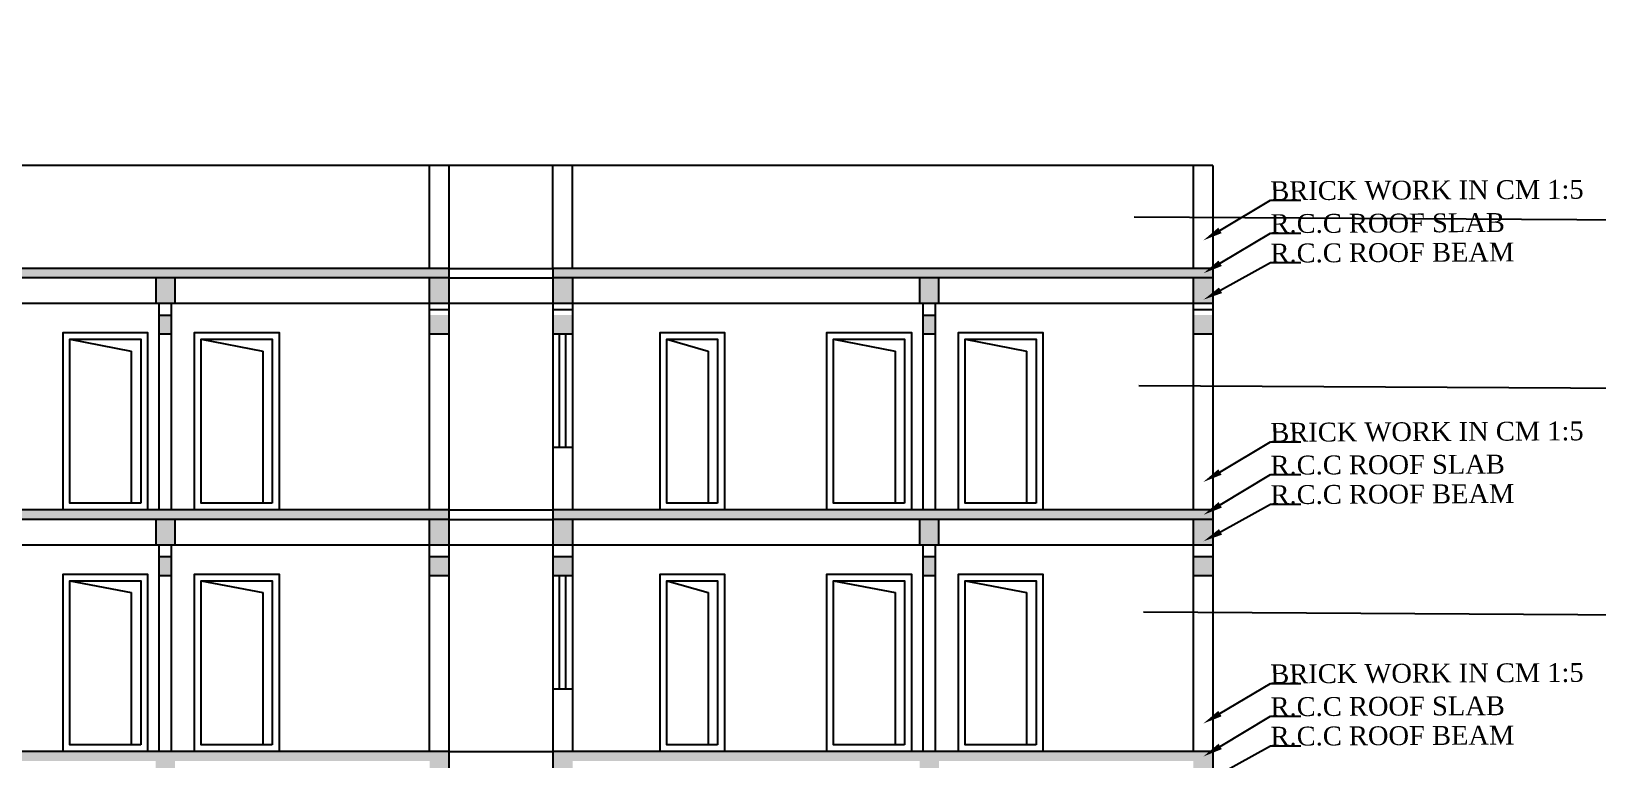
# Model space of a CAD drawing. Header units: metres. Extents: x 5 to 221, y 0 to 97.
# Drawn here: x 116.82 to 135.36, y 52.86 to 61.47 of the extents above; entities that cross this region are included whole.
import ezdxf
from ezdxf import colors
from ezdxf.entities.mleader import LeaderData, LeaderLine
from ezdxf.math import Vec2, Vec3

# ---------------------------------------------------------------- set-up
doc = ezdxf.new("R2010")
doc.units = ezdxf.units.M
doc.header["$LTSCALE"] = 0.015
doc.styles.get("Standard").update_dxf_attribs({"font": 'times.ttf'})

msp = doc.modelspace()

# ---------------------------------------------------------------- hatches: boundary and pattern name
at = {"ltscale": 0.2}
h = msp.add_hatch(dxfattribs=at)
h.set_pattern_fill('AR-CONC', color=256, scale=0.001, style=0)
h.set_pattern_definition([(50, (-2262.57183, -807.36054), (0.182184669, -0.0159390855), [0.01905, -0.20955]), (355, (-2262.57183, -807.36054), (-0.035243421, 0.191056845), [0.01524, -0.167640584]), (100.451445, (-2262.55665, -807.36187), (0.146941247, 0.175117752), [0.016190009, -0.178090245]), (46.1842, (-2262.57183, -807.30974), (0.27107904, -0.042042328), [0.028575, -0.314325]), (96.635558, (-2262.54924, -807.31325), (0.237404134, 0.247426125), [0.024285023, -0.267135608]), (351.184151, (-2262.57183, -807.30974), (0.237404134, 0.247426125), [0.022859967, -0.251459732]), (21, (-2262.54643, -807.32244), (0.151614391, -0.102265198), [0.01905, -0.20955]), (326, (-2262.54643, -807.32244), (0.061802028, 0.184187966), [0.01524, -0.16764]), (71.451445, (-2262.5338, -807.33097), (0.213416419, 0.081922769), [0.016190009, -0.178089938]), (37.5, (-2262.57183, -807.360545), (0.0030886033, 0.0845550389), [0, -0.165608, 0, -0.17018, 0, -0.168275]), (7.5, (-2262.57183, -807.360545), (0.0668196625, 0.1001805748), [0, -0.097028, 0, -0.161798, 0, -0.064135]), (327.5, (-2262.628474, -807.360545), (0.1355905952, -0.005728744), [0, -0.0635, 0, -0.19812, 0, -0.26289]), (317.5, (-2262.65387, -807.36054), (0.1481291814, 0.025426491), [0, -0.08255, 0, -0.131572, 0, -0.18669])])
h.paths.add_polyline_path([(121.766, 58.666), (113.957, 58.666), (113.957, 58.554), (121.766, 58.554)])
h.paths.add_polyline_path([(114.186, 58.554), (113.957, 58.554), (113.957, 58.254), (114.186, 58.254)])
h.paths.add_polyline_path([(118.524, 58.554), (118.295, 58.554), (118.295, 58.254), (118.524, 58.254)])
h.paths.add_polyline_path([(121.766, 58.554), (121.537, 58.554), (121.537, 58.254), (121.766, 58.254)])
h = msp.add_hatch(dxfattribs=at)
h.set_pattern_fill('AR-CONC', color=256, scale=0.001, style=0)
h.set_pattern_definition([(50, (-2253.52723, -807.36054), (0.182184669, -0.0159390855), [0.01905, -0.20955]), (355, (-2253.52723, -807.36054), (-0.035243421, 0.191056845), [0.01524, -0.167640584]), (100.451445, (-2253.51205, -807.36187), (0.146941247, 0.175117752), [0.016190009, -0.178090245]), (46.1842, (-2253.52723, -807.30974), (0.27107904, -0.042042328), [0.028575, -0.314325]), (96.635558, (-2253.50464, -807.31325), (0.237404134, 0.247426125), [0.024285023, -0.267135608]), (351.184151, (-2253.52723, -807.30974), (0.237404134, 0.247426125), [0.022859967, -0.251459732]), (21, (-2253.50183, -807.32244), (0.151614391, -0.102265198), [0.01905, -0.20955]), (326, (-2253.50183, -807.32244), (0.061802028, 0.184187966), [0.01524, -0.16764]), (71.451445, (-2253.4892, -807.33097), (0.213416419, 0.081922769), [0.016190009, -0.178089938]), (37.5, (-2253.527234, -807.360545), (0.0030886033, 0.0845550389), [0, -0.165608, 0, -0.17018, 0, -0.168275]), (7.5, (-2253.52723, -807.360545), (0.0668196625, 0.1001805748), [0, -0.097028, 0, -0.161798, 0, -0.064135]), (327.5, (-2253.583876, -807.360545), (0.1355905952, -0.005728744), [0, -0.0635, 0, -0.19812, 0, -0.26289]), (317.5, (-2253.60928, -807.36054), (0.1481291814, 0.025426491), [0, -0.08255, 0, -0.131572, 0, -0.18669])])
h.paths.add_polyline_path([(130.81, 58.666), (123.002, 58.666), (123.002, 58.554), (130.81, 58.554)])
h.paths.add_polyline_path([(123.23, 58.554), (123.002, 58.554), (123.002, 58.254), (123.23, 58.254)])
h.paths.add_polyline_path([(127.568, 58.554), (127.34, 58.554), (127.34, 58.254), (127.568, 58.254)])
h.paths.add_polyline_path([(130.81, 58.554), (130.582, 58.554), (130.582, 58.254), (130.81, 58.254)])
h = msp.add_hatch(dxfattribs=at)
h.set_pattern_fill('AR-CONC', color=256, scale=0.001)
h.set_pattern_definition([(50, (-125.94548, -28.52187), (0.18218467, -0.015939086), [0.01905, -0.20955]), (355, (-125.94548, -28.52187), (-0.03524342, 0.19105685), [0.01524, -0.16764058]), (100.451445, (-125.9303, -28.5232), (0.14694125, 0.17511775), [0.01619001, -0.17809024]), (46.1842, (-125.94548, -28.47107), (0.27107904, -0.04204233), [0.028575, -0.314325]), (96.63556, (-125.9229, -28.47457), (0.23740413, 0.24742612), [0.02428502, -0.2671356]), (351.18415, (-125.94548, -28.47107), (0.23740413, 0.24742612), [0.02285997, -0.25145973]), (21, (-125.92008, -28.48377), (0.15161439, -0.1022652), [0.01905, -0.20955]), (326, (-125.92008, -28.48377), (0.06180203, 0.18418797), [0.01524, -0.16764]), (71.451445, (-125.90745, -28.4923), (0.21341642, 0.08192277), [0.01619001, -0.17808994]), (37.5, (-125.94548, -28.52187), (0.003088603, 0.084555039), [0, -0.165608, 0, -0.17018, 0, -0.168275]), (7.5, (-125.94548, -28.52187), (0.066819663, 0.100180575), [0, -0.097028, 0, -0.161798, 0, -0.064135]), (327.5, (-126.00212, -28.52187), (0.135590595, -0.005728744), [0, -0.0635, 0, -0.19812, 0, -0.26289]), (317.5, (-126.02752, -28.52187), (0.14812918, 0.02542649), [0, -0.08255, 0, -0.131572, 0, -0.18669])])
h.paths.add_polyline_path([(118.484, 58.113), (118.334, 58.113), (118.334, 57.89), (118.484, 57.89)])
h.paths.add_polyline_path([(114.186, 58.113), (113.957, 58.113), (113.957, 57.89), (114.186, 57.89)])
h.paths.add_polyline_path([(121.766, 58.113), (121.537, 58.113), (121.537, 57.89), (121.766, 57.89)])
h = msp.add_hatch(dxfattribs=at)
h.set_pattern_fill('AR-CONC', color=256, scale=0.001)
h.set_pattern_definition([(50, (-116.90088, -28.52187), (0.18218467, -0.015939086), [0.01905, -0.20955]), (355, (-116.90088, -28.52187), (-0.03524342, 0.19105685), [0.01524, -0.16764058]), (100.451445, (-116.8857, -28.5232), (0.14694125, 0.17511775), [0.01619001, -0.17809024]), (46.1842, (-116.90088, -28.47107), (0.27107904, -0.04204233), [0.028575, -0.314325]), (96.63556, (-116.8783, -28.47457), (0.23740413, 0.24742612), [0.02428502, -0.2671356]), (351.18415, (-116.90088, -28.47107), (0.23740413, 0.24742612), [0.02285997, -0.25145973]), (21, (-116.87548, -28.48377), (0.15161439, -0.1022652), [0.01905, -0.20955]), (326, (-116.87548, -28.48377), (0.06180203, 0.18418797), [0.01524, -0.16764]), (71.451445, (-116.86285, -28.4923), (0.21341642, 0.08192277), [0.01619001, -0.17808994]), (37.5, (-116.90088, -28.52187), (0.003088603, 0.084555039), [0, -0.165608, 0, -0.17018, 0, -0.168275]), (7.5, (-116.90088, -28.52187), (0.066819663, 0.100180575), [0, -0.097028, 0, -0.161798, 0, -0.064135]), (327.5, (-116.957525, -28.52187), (0.135590595, -0.005728744), [0, -0.0635, 0, -0.19812, 0, -0.26289]), (317.5, (-116.98293, -28.52187), (0.14812918, 0.02542649), [0, -0.08255, 0, -0.131572, 0, -0.18669])])
h.paths.add_polyline_path([(127.529, 58.113), (127.379, 58.113), (127.379, 57.89), (127.529, 57.89)])
h.paths.add_polyline_path([(123.23, 58.113), (123.002, 58.113), (123.002, 57.89), (123.23, 57.89)])
h.paths.add_polyline_path([(130.81, 58.113), (130.582, 58.113), (130.582, 57.89), (130.81, 57.89)])
h = msp.add_hatch(dxfattribs=at)
h.set_pattern_fill('AR-CONC', color=256, scale=0.001, style=0)
h.set_pattern_definition([(50, (-2262.57183, -810.22055), (0.182184669, -0.0159390855), [0.01905, -0.20955]), (355, (-2262.57183, -810.22055), (-0.035243421, 0.191056845), [0.01524, -0.167640584]), (100.451445, (-2262.55665, -810.22187), (0.146941247, 0.175117752), [0.016190009, -0.178090245]), (46.1842, (-2262.57183, -810.16975), (0.27107904, -0.042042328), [0.028575, -0.314325]), (96.635558, (-2262.54924, -810.17325), (0.237404134, 0.247426125), [0.024285023, -0.267135608]), (351.184151, (-2262.57183, -810.16975), (0.237404134, 0.247426125), [0.022859967, -0.251459732]), (21, (-2262.54643, -810.18245), (0.151614391, -0.102265198), [0.01905, -0.20955]), (326, (-2262.54643, -810.18245), (0.061802028, 0.184187966), [0.01524, -0.16764]), (71.451445, (-2262.5338, -810.19097), (0.213416419, 0.081922769), [0.016190009, -0.178089938]), (37.5, (-2262.57183, -810.220545), (0.0030886033, 0.0845550389), [0, -0.165608, 0, -0.17018, 0, -0.168275]), (7.5, (-2262.57183, -810.220545), (0.0668196625, 0.1001805748), [0, -0.097028, 0, -0.161798, 0, -0.064135]), (327.5, (-2262.628474, -810.220545), (0.1355905952, -0.005728744), [0, -0.0635, 0, -0.19812, 0, -0.26289]), (317.5, (-2262.65387, -810.22055), (0.1481291814, 0.025426491), [0, -0.08255, 0, -0.131572, 0, -0.18669])])
h.paths.add_polyline_path([(121.766, 55.806), (113.957, 55.806), (113.957, 55.694), (121.766, 55.694)])
h.paths.add_polyline_path([(114.186, 55.694), (113.957, 55.694), (113.957, 55.394), (114.186, 55.394)])
h.paths.add_polyline_path([(118.524, 55.694), (118.295, 55.694), (118.295, 55.394), (118.524, 55.394)])
h.paths.add_polyline_path([(121.766, 55.694), (121.537, 55.694), (121.537, 55.394), (121.766, 55.394)])
h = msp.add_hatch(dxfattribs=at)
h.set_pattern_fill('AR-CONC', color=256, scale=0.001, style=0)
h.set_pattern_definition([(50, (-2253.52723, -810.22055), (0.182184669, -0.0159390855), [0.01905, -0.20955]), (355, (-2253.52723, -810.22055), (-0.035243421, 0.191056845), [0.01524, -0.167640584]), (100.451445, (-2253.51205, -810.22187), (0.146941247, 0.175117752), [0.016190009, -0.178090245]), (46.1842, (-2253.52723, -810.16975), (0.27107904, -0.042042328), [0.028575, -0.314325]), (96.635558, (-2253.50464, -810.17325), (0.237404134, 0.247426125), [0.024285023, -0.267135608]), (351.184151, (-2253.52723, -810.16975), (0.237404134, 0.247426125), [0.022859967, -0.251459732]), (21, (-2253.50183, -810.18245), (0.151614391, -0.102265198), [0.01905, -0.20955]), (326, (-2253.50183, -810.18245), (0.061802028, 0.184187966), [0.01524, -0.16764]), (71.451445, (-2253.4892, -810.19097), (0.213416419, 0.081922769), [0.016190009, -0.178089938]), (37.5, (-2253.527234, -810.220545), (0.0030886033, 0.0845550389), [0, -0.165608, 0, -0.17018, 0, -0.168275]), (7.5, (-2253.52723, -810.220545), (0.0668196625, 0.1001805748), [0, -0.097028, 0, -0.161798, 0, -0.064135]), (327.5, (-2253.583876, -810.220545), (0.1355905952, -0.005728744), [0, -0.0635, 0, -0.19812, 0, -0.26289]), (317.5, (-2253.60928, -810.22055), (0.1481291814, 0.025426491), [0, -0.08255, 0, -0.131572, 0, -0.18669])])
h.paths.add_polyline_path([(130.81, 55.806), (123.002, 55.806), (123.002, 55.694), (130.81, 55.694)])
h.paths.add_polyline_path([(123.23, 55.694), (123.002, 55.694), (123.002, 55.394), (123.23, 55.394)])
h.paths.add_polyline_path([(127.568, 55.694), (127.34, 55.694), (127.34, 55.394), (127.568, 55.394)])
h.paths.add_polyline_path([(130.81, 55.694), (130.582, 55.694), (130.582, 55.394), (130.81, 55.394)])
h = msp.add_hatch(dxfattribs=at)
h.set_pattern_fill('AR-CONC', color=256, scale=0.001)
h.set_pattern_definition([(50, (-125.94548, -31.38187), (0.18218467, -0.015939086), [0.01905, -0.20955]), (355, (-125.94548, -31.38187), (-0.03524342, 0.19105685), [0.01524, -0.16764058]), (100.451445, (-125.9303, -31.3832), (0.14694125, 0.17511775), [0.01619001, -0.17809024]), (46.1842, (-125.94548, -31.33107), (0.27107904, -0.04204233), [0.028575, -0.314325]), (96.63556, (-125.9229, -31.33457), (0.23740413, 0.24742612), [0.02428502, -0.2671356]), (351.18415, (-125.94548, -31.33107), (0.23740413, 0.24742612), [0.02285997, -0.25145973]), (21, (-125.92008, -31.34377), (0.15161439, -0.1022652), [0.01905, -0.20955]), (326, (-125.92008, -31.34377), (0.06180203, 0.18418797), [0.01524, -0.16764]), (71.451445, (-125.90745, -31.3523), (0.21341642, 0.08192277), [0.01619001, -0.17808994]), (37.5, (-125.94548, -31.38187), (0.003088603, 0.084555039), [0, -0.165608, 0, -0.17018, 0, -0.168275]), (7.5, (-125.94548, -31.38187), (0.066819663, 0.100180575), [0, -0.097028, 0, -0.161798, 0, -0.064135]), (327.5, (-126.00212, -31.38187), (0.135590595, -0.005728744), [0, -0.0635, 0, -0.19812, 0, -0.26289]), (317.5, (-126.02752, -31.38187), (0.14812918, 0.02542649), [0, -0.08255, 0, -0.131572, 0, -0.18669])])
h.paths.add_polyline_path([(118.484, 55.253), (118.334, 55.253), (118.334, 55.03), (118.484, 55.03)])
h.paths.add_polyline_path([(114.186, 55.253), (113.957, 55.253), (113.957, 55.03), (114.186, 55.03)])
h.paths.add_polyline_path([(121.766, 55.253), (121.537, 55.253), (121.537, 55.03), (121.766, 55.03)])
h = msp.add_hatch(dxfattribs=at)
h.set_pattern_fill('AR-CONC', color=256, scale=0.001)
h.set_pattern_definition([(50, (-116.90088, -31.38187), (0.18218467, -0.015939086), [0.01905, -0.20955]), (355, (-116.90088, -31.38187), (-0.03524342, 0.19105685), [0.01524, -0.16764058]), (100.451445, (-116.8857, -31.3832), (0.14694125, 0.17511775), [0.01619001, -0.17809024]), (46.1842, (-116.90088, -31.33107), (0.27107904, -0.04204233), [0.028575, -0.314325]), (96.63556, (-116.8783, -31.33457), (0.23740413, 0.24742612), [0.02428502, -0.2671356]), (351.18415, (-116.90088, -31.33107), (0.23740413, 0.24742612), [0.02285997, -0.25145973]), (21, (-116.87548, -31.34377), (0.15161439, -0.1022652), [0.01905, -0.20955]), (326, (-116.87548, -31.34377), (0.06180203, 0.18418797), [0.01524, -0.16764]), (71.451445, (-116.86285, -31.3523), (0.21341642, 0.08192277), [0.01619001, -0.17808994]), (37.5, (-116.90088, -31.38187), (0.003088603, 0.084555039), [0, -0.165608, 0, -0.17018, 0, -0.168275]), (7.5, (-116.90088, -31.38187), (0.066819663, 0.100180575), [0, -0.097028, 0, -0.161798, 0, -0.064135]), (327.5, (-116.957525, -31.38187), (0.135590595, -0.005728744), [0, -0.0635, 0, -0.19812, 0, -0.26289]), (317.5, (-116.98293, -31.38187), (0.14812918, 0.02542649), [0, -0.08255, 0, -0.131572, 0, -0.18669])])
h.paths.add_polyline_path([(127.529, 55.253), (127.379, 55.253), (127.379, 55.03), (127.529, 55.03)])
h.paths.add_polyline_path([(123.23, 55.253), (123.002, 55.253), (123.002, 55.03), (123.23, 55.03)])
h.paths.add_polyline_path([(130.81, 55.253), (130.582, 55.253), (130.582, 55.03), (130.81, 55.03)])
h = msp.add_hatch(dxfattribs=at)
h.set_pattern_fill('AR-CONC', color=256, scale=0.001, style=0)
h.set_pattern_definition([(50, (-2262.57183, -813.08054), (0.182184669, -0.0159390855), [0.01905, -0.20955]), (355, (-2262.57183, -813.08054), (-0.035243421, 0.191056845), [0.01524, -0.167640584]), (100.451445, (-2262.55665, -813.08187), (0.146941247, 0.175117752), [0.016190009, -0.178090245]), (46.1842, (-2262.57183, -813.02974), (0.27107904, -0.042042328), [0.028575, -0.314325]), (96.635558, (-2262.54924, -813.03325), (0.237404134, 0.247426125), [0.024285023, -0.267135608]), (351.184151, (-2262.57183, -813.02974), (0.237404134, 0.247426125), [0.022859967, -0.251459732]), (21, (-2262.54643, -813.04244), (0.151614391, -0.102265198), [0.01905, -0.20955]), (326, (-2262.54643, -813.04244), (0.061802028, 0.184187966), [0.01524, -0.16764]), (71.451445, (-2262.5338, -813.05097), (0.213416419, 0.081922769), [0.016190009, -0.178089938]), (37.5, (-2262.57183, -813.080544), (0.0030886033, 0.0845550389), [0, -0.165608, 0, -0.17018, 0, -0.168275]), (7.5, (-2262.57183, -813.08054), (0.0668196625, 0.1001805748), [0, -0.097028, 0, -0.161798, 0, -0.064135]), (327.5, (-2262.628474, -813.080544), (0.1355905952, -0.005728744), [0, -0.0635, 0, -0.19812, 0, -0.26289]), (317.5, (-2262.65387, -813.08054), (0.1481291814, 0.025426491), [0, -0.08255, 0, -0.131572, 0, -0.18669])])
h.paths.add_polyline_path([(121.766, 52.946), (113.957, 52.946), (113.957, 52.834), (121.766, 52.834)])
h.paths.add_polyline_path([(114.186, 52.834), (113.957, 52.834), (113.957, 52.534), (114.186, 52.534)])
h.paths.add_polyline_path([(118.524, 52.834), (118.295, 52.834), (118.295, 52.534), (118.524, 52.534)])
h.paths.add_polyline_path([(121.766, 52.834), (121.537, 52.834), (121.537, 52.534), (121.766, 52.534)])
h = msp.add_hatch(dxfattribs=at)
h.set_pattern_fill('AR-CONC', color=256, scale=0.001, style=0)
h.set_pattern_definition([(50, (-2253.52723, -813.08054), (0.182184669, -0.0159390855), [0.01905, -0.20955]), (355, (-2253.52723, -813.08054), (-0.035243421, 0.191056845), [0.01524, -0.167640584]), (100.451445, (-2253.51205, -813.08187), (0.146941247, 0.175117752), [0.016190009, -0.178090245]), (46.1842, (-2253.52723, -813.02974), (0.27107904, -0.042042328), [0.028575, -0.314325]), (96.635558, (-2253.50464, -813.03325), (0.237404134, 0.247426125), [0.024285023, -0.267135608]), (351.184151, (-2253.52723, -813.02974), (0.237404134, 0.247426125), [0.022859967, -0.251459732]), (21, (-2253.50183, -813.04244), (0.151614391, -0.102265198), [0.01905, -0.20955]), (326, (-2253.50183, -813.04244), (0.061802028, 0.184187966), [0.01524, -0.16764]), (71.451445, (-2253.4892, -813.05097), (0.213416419, 0.081922769), [0.016190009, -0.178089938]), (37.5, (-2253.527234, -813.080544), (0.0030886033, 0.0845550389), [0, -0.165608, 0, -0.17018, 0, -0.168275]), (7.5, (-2253.52723, -813.08054), (0.0668196625, 0.1001805748), [0, -0.097028, 0, -0.161798, 0, -0.064135]), (327.5, (-2253.583876, -813.080544), (0.1355905952, -0.005728744), [0, -0.0635, 0, -0.19812, 0, -0.26289]), (317.5, (-2253.60928, -813.08054), (0.1481291814, 0.025426491), [0, -0.08255, 0, -0.131572, 0, -0.18669])])
h.paths.add_polyline_path([(130.81, 52.946), (123.002, 52.946), (123.002, 52.834), (130.81, 52.834)])
h.paths.add_polyline_path([(123.23, 52.834), (123.002, 52.834), (123.002, 52.534), (123.23, 52.534)])
h.paths.add_polyline_path([(127.568, 52.834), (127.34, 52.834), (127.34, 52.534), (127.568, 52.534)])
h.paths.add_polyline_path([(130.81, 52.834), (130.582, 52.834), (130.582, 52.534), (130.81, 52.534)])

# ---------------------------------------------------------------- linework, layer by layer
for p, q in [((130.81, 59.884), (104.918, 59.884)), ((121.766, 58.666), (113.957, 58.666)), ((123.002, 44.714), (123.002, 58.666)), ((130.81, 58.666), (123.002, 58.666)), ((121.766, 58.554), (113.957, 58.554)), ((121.537, 55.806), (121.537, 58.554)), ((130.81, 58.554), (123.002, 58.554)), ((123.23, 58.554), (123.23, 55.806)), ((130.582, 55.806), (130.582, 58.554)), ((118.334, 58.254), (118.334, 55.806)), ((118.484, 55.806), (118.484, 58.254)), ((121.537, 58.254), (121.766, 58.254)), ((123.002, 58.254), (123.23, 58.254)), ((127.379, 58.254), (127.379, 55.806)), ((127.529, 55.806), (127.529, 58.254)), ((130.582, 58.254), (130.81, 58.254)), ((123.076, 56.55), (123.076, 57.89)), ((123.15, 56.55), (123.15, 57.89)), ((121.766, 55.806), (113.957, 55.806)), ((130.81, 55.806), (123.002, 55.806)), ((121.766, 55.694), (113.957, 55.694)), ((121.537, 52.946), (121.537, 55.694)), ((130.81, 55.694), (123.002, 55.694)), ((123.23, 55.694), (123.23, 52.946)), ((130.582, 52.946), (130.582, 55.694)), ((118.334, 55.394), (118.334, 52.946)), ((118.484, 52.946), (118.484, 55.394)), ((121.537, 55.394), (121.766, 55.394)), ((123.002, 55.394), (123.23, 55.394)), ((127.379, 55.394), (127.379, 52.946)), ((127.529, 52.946), (127.529, 55.394)), ((130.582, 55.394), (130.81, 55.394)), ((123.076, 53.69), (123.076, 55.03)), ((123.15, 53.69), (123.15, 55.03)), ((121.766, 52.946), (113.957, 52.946)), ((130.81, 52.946), (123.002, 52.946))]:
    msp.add_line(p, q)
at = {"lineweight": -2}
for p, q in [((121.537, 58.666), (121.537, 59.884)), ((121.766, 59.884), (121.766, 44.714)), ((122.996, 58.666), (122.996, 59.884)), ((123.23, 58.666), (123.23, 59.884)), ((130.582, 58.666), (130.582, 59.884)), ((130.81, 59.884), (130.81, 44.714)), ((129.878, 59.275), (137.828, 59.23)), ((121.766, 58.666), (122.996, 58.666)), ((121.766, 58.554), (122.996, 58.554)), ((121.766, 58.254), (122.996, 58.254)), ((129.935, 57.281), (137.817, 57.237)), ((121.766, 55.806), (122.996, 55.806)), ((121.766, 55.694), (122.996, 55.694)), ((121.766, 55.394), (122.996, 55.394)), ((129.992, 54.598), (137.802, 54.555)), ((121.766, 52.946), (122.996, 52.946))]:
    msp.add_line(p, q, dxfattribs=at)
at = {"ltscale": 20}
for p, q in [((114.186, 58.254), (121.766, 58.254)), ((123.23, 58.254), (130.81, 58.254)), ((118.334, 58.113), (118.484, 58.113)), ((121.537, 58.179), (121.766, 58.179)), ((123.002, 58.179), (123.23, 58.179)), ((127.379, 58.113), (127.529, 58.113)), ((130.582, 58.179), (130.81, 58.179)), ((118.334, 57.89), (118.484, 57.89)), ((121.537, 57.89), (121.766, 57.89)), ((123.002, 57.89), (123.23, 57.89)), ((127.379, 57.89), (127.529, 57.89)), ((130.582, 57.89), (130.81, 57.89)), ((123.002, 56.55), (123.23, 56.55)), ((114.186, 55.394), (121.766, 55.394)), ((118.334, 55.253), (118.484, 55.253)), ((121.537, 55.253), (121.766, 55.253)), ((123.002, 55.253), (123.23, 55.253)), ((123.23, 55.394), (130.81, 55.394)), ((127.379, 55.253), (127.529, 55.253)), ((130.582, 55.253), (130.81, 55.253)), ((118.334, 55.03), (118.484, 55.03)), ((121.537, 55.03), (121.766, 55.03)), ((123.002, 55.03), (123.23, 55.03)), ((127.379, 55.03), (127.529, 55.03)), ((130.582, 55.03), (130.81, 55.03)), ((123.002, 53.69), (123.23, 53.69))]:
    msp.add_line(p, q, dxfattribs=at)
at = {"ltscale": 0.2}
for p, q in [((117.278, 57.826), (118.005, 57.687)), ((118.835, 57.826), (119.562, 57.687)), ((124.348, 57.826), (124.836, 57.687)), ((126.322, 57.826), (127.05, 57.687)), ((127.879, 57.826), (128.607, 57.687)), ((118.005, 57.687), (118.005, 55.886)), ((119.562, 57.687), (119.562, 55.886)), ((124.836, 57.687), (124.836, 55.886)), ((127.05, 57.687), (127.05, 55.886)), ((128.607, 57.687), (128.607, 55.886)), ((117.278, 54.966), (118.005, 54.827)), ((118.835, 54.966), (119.562, 54.827)), ((124.348, 54.966), (124.836, 54.827)), ((126.322, 54.966), (127.05, 54.827)), ((127.879, 54.966), (128.607, 54.827)), ((118.005, 54.827), (118.005, 53.026)), ((119.562, 54.827), (119.562, 53.026)), ((124.836, 54.827), (124.836, 53.026)), ((127.05, 54.827), (127.05, 53.026)), ((128.607, 54.827), (128.607, 53.026))]:
    msp.add_line(p, q, dxfattribs=at)
for points in [[(118.295, 58.554), (118.295, 58.254), (118.524, 58.254), (118.524, 58.554)], [(127.34, 58.554), (127.34, 58.254), (127.568, 58.254), (127.568, 58.554)], [(118.295, 55.694), (118.295, 55.394), (118.524, 55.394), (118.524, 55.694)], [(127.34, 55.694), (127.34, 55.394), (127.568, 55.394), (127.568, 55.694)]]:
    msp.add_lwpolyline(points)
for points in [[(118.198, 55.806), (117.198, 55.806), (117.198, 57.906), (118.198, 57.906)], [(118.118, 55.886), (117.278, 55.886), (117.278, 57.826), (118.118, 57.826)], [(119.755, 55.806), (118.755, 55.806), (118.755, 57.906), (119.755, 57.906)], [(119.675, 55.886), (118.835, 55.886), (118.835, 57.826), (119.675, 57.826)], [(125.028, 55.806), (124.268, 55.806), (124.268, 57.906), (125.028, 57.906)], [(124.948, 55.886), (124.348, 55.886), (124.348, 57.826), (124.948, 57.826)], [(127.242, 55.806), (126.242, 55.806), (126.242, 57.906), (127.242, 57.906)], [(127.162, 55.886), (126.322, 55.886), (126.322, 57.826), (127.162, 57.826)], [(128.799, 55.806), (127.799, 55.806), (127.799, 57.906), (128.799, 57.906)], [(128.719, 55.886), (127.879, 55.886), (127.879, 57.826), (128.719, 57.826)], [(118.198, 52.946), (117.198, 52.946), (117.198, 55.046), (118.198, 55.046)], [(119.755, 52.946), (118.755, 52.946), (118.755, 55.046), (119.755, 55.046)], [(125.028, 52.946), (124.268, 52.946), (124.268, 55.046), (125.028, 55.046)], [(127.242, 52.946), (126.242, 52.946), (126.242, 55.046), (127.242, 55.046)], [(128.799, 52.946), (127.799, 52.946), (127.799, 55.046), (128.799, 55.046)], [(118.118, 53.026), (117.278, 53.026), (117.278, 54.966), (118.118, 54.966)], [(119.675, 53.026), (118.835, 53.026), (118.835, 54.966), (119.675, 54.966)], [(124.948, 53.026), (124.348, 53.026), (124.348, 54.966), (124.948, 54.966)], [(127.162, 53.026), (126.322, 53.026), (126.322, 54.966), (127.162, 54.966)], [(128.719, 53.026), (127.879, 53.026), (127.879, 54.966), (128.719, 54.966)]]:
    msp.add_lwpolyline(points, close=True, dxfattribs=at)

# ---------------------------------------------------------------- texts
for s, p in [('BRICK WORK IN CM 1:5', (131.492, 59.473)), ('R.C.C ROOF SLAB', (131.495, 59.084)), ('R.C.C ROOF BEAM', (131.495, 58.735)), ('BRICK WORK IN CM 1:5', (131.492, 56.613)), ('R.C.C ROOF SLAB', (131.495, 56.224)), ('R.C.C ROOF BEAM', (131.495, 55.875)), ('BRICK WORK IN CM 1:5', (131.492, 53.753)), ('R.C.C ROOF SLAB', (131.495, 53.364)), ('R.C.C ROOF BEAM', (131.495, 53.015))]:
    msp.add_text(s, height=0.22328, rotation=0.278).set_placement(p)

# ---------------------------------------------------------------- leaders
ml = msp.add_multileader_mtext('Standard')
ml.set_content('', color=256)
ml.set_leader_properties()
ml.build(insert=Vec2(0, 0))
ml.multileader.update_dxf_attribs({"text_right_attachment_type": 6, "dogleg_length": 0.36, "arrow_head_size": 0.23})
ctx = ml.context
ctx.base_point, ctx.arrow_head_size, ctx.plane_origin = Vec3(131.852, 59.473), 0.23, Vec3(147.413, 59.566)
ctx.right_attachment = 6
notes = []
notes.append((ctx, [(0, (1, 1, 0), (131.492, 59.473), (1, 0), 0.36, [(0, [(130.698, 58.997)], 0, [])])]))
ctx.mtext.insert, ctx.mtext.flow_direction = Vec3(133.852, 61.473), 5
ml = msp.add_multileader_mtext('Standard')
ml.set_content('', color=256)
ml.set_leader_properties()
ml.build(insert=Vec2(0, 0))
ml.multileader.update_dxf_attribs({"text_right_attachment_type": 6, "dogleg_length": 0.36, "arrow_head_size": 0.23})
ctx = ml.context
ctx.base_point, ctx.arrow_head_size, ctx.plane_origin = Vec3(131.855, 59.084), 0.23, Vec3(147.416, 59.177)
ctx.right_attachment = 6
notes.append((ctx, [(0, (1, 1, 0), (131.495, 59.084), (1, 0), 0.36, [(0, [(130.701, 58.608)], 0, [])])]))
ctx.mtext.insert, ctx.mtext.flow_direction = Vec3(133.855, 61.084), 5
ml = msp.add_multileader_mtext('Standard')
ml.set_content('', color=256)
ml.set_leader_properties()
ml.build(insert=Vec2(0, 0))
ml.multileader.update_dxf_attribs({"text_right_attachment_type": 6, "dogleg_length": 0.36, "arrow_head_size": 0.23})
ctx = ml.context
ctx.base_point, ctx.arrow_head_size, ctx.plane_origin = Vec3(131.855, 58.735), 0.23, Vec3(147.416, 58.829)
ctx.right_attachment = 6
notes.append((ctx, [(0, (1, 1, 0), (131.495, 58.735), (1, 0), 0.36, [(0, [(130.701, 58.295)], 0, [])])]))
ctx.mtext.insert, ctx.mtext.flow_direction = Vec3(133.855, 60.735), 5
ml = msp.add_multileader_mtext('Standard')
ml.set_content('', color=256)
ml.set_leader_properties()
ml.build(insert=Vec2(0, 0))
ml.multileader.update_dxf_attribs({"text_right_attachment_type": 6, "dogleg_length": 0.36, "arrow_head_size": 0.23})
ctx = ml.context
ctx.base_point, ctx.arrow_head_size, ctx.plane_origin = Vec3(131.852, 56.613), 0.23, Vec3(147.413, 56.706)
ctx.right_attachment = 6
notes.append((ctx, [(0, (1, 1, 0), (131.492, 56.613), (1, 0), 0.36, [(0, [(130.698, 56.137)], 0, [])])]))
ctx.mtext.insert, ctx.mtext.flow_direction = Vec3(133.852, 58.613), 5
ml = msp.add_multileader_mtext('Standard')
ml.set_content('', color=256)
ml.set_leader_properties()
ml.build(insert=Vec2(0, 0))
ml.multileader.update_dxf_attribs({"text_right_attachment_type": 6, "dogleg_length": 0.36, "arrow_head_size": 0.23})
ctx = ml.context
ctx.base_point, ctx.arrow_head_size, ctx.plane_origin = Vec3(131.855, 56.224), 0.23, Vec3(147.416, 56.317)
ctx.right_attachment = 6
notes.append((ctx, [(0, (1, 1, 0), (131.495, 56.224), (1, 0), 0.36, [(0, [(130.701, 55.748)], 0, [])])]))
ctx.mtext.insert, ctx.mtext.flow_direction = Vec3(133.855, 58.224), 5
ml = msp.add_multileader_mtext('Standard')
ml.set_content('', color=256)
ml.set_leader_properties()
ml.build(insert=Vec2(0, 0))
ml.multileader.update_dxf_attribs({"text_right_attachment_type": 6, "dogleg_length": 0.36, "arrow_head_size": 0.23})
ctx = ml.context
ctx.base_point, ctx.arrow_head_size, ctx.plane_origin = Vec3(131.855, 55.875), 0.23, Vec3(147.416, 55.969)
ctx.right_attachment = 6
notes.append((ctx, [(0, (1, 1, 0), (131.495, 55.875), (1, 0), 0.36, [(0, [(130.701, 55.435)], 0, [])])]))
ctx.mtext.insert, ctx.mtext.flow_direction = Vec3(133.855, 57.875), 5
ml = msp.add_multileader_mtext('Standard')
ml.set_content('', color=256)
ml.set_leader_properties()
ml.build(insert=Vec2(0, 0))
ml.multileader.update_dxf_attribs({"text_right_attachment_type": 6, "dogleg_length": 0.36, "arrow_head_size": 0.23})
ctx = ml.context
ctx.base_point, ctx.arrow_head_size, ctx.plane_origin = Vec3(131.852, 53.753), 0.23, Vec3(147.413, 53.846)
ctx.right_attachment = 6
notes.append((ctx, [(0, (1, 1, 0), (131.492, 53.753), (1, 0), 0.36, [(0, [(130.698, 53.277)], 0, [])])]))
ctx.mtext.insert, ctx.mtext.flow_direction = Vec3(133.852, 55.753), 5
ml = msp.add_multileader_mtext('Standard')
ml.set_content('', color=256)
ml.set_leader_properties()
ml.build(insert=Vec2(0, 0))
ml.multileader.update_dxf_attribs({"text_right_attachment_type": 6, "dogleg_length": 0.36, "arrow_head_size": 0.23})
ctx = ml.context
ctx.base_point, ctx.arrow_head_size, ctx.plane_origin = Vec3(131.855, 53.364), 0.23, Vec3(147.416, 53.457)
ctx.right_attachment = 6
notes.append((ctx, [(0, (1, 1, 0), (131.495, 53.364), (1, 0), 0.36, [(0, [(130.701, 52.888)], 0, [])])]))
ctx.mtext.insert, ctx.mtext.flow_direction = Vec3(133.855, 55.364), 5
ml = msp.add_multileader_mtext('Standard')
ml.set_content('', color=256)
ml.set_leader_properties()
ml.build(insert=Vec2(0, 0))
ml.multileader.update_dxf_attribs({"text_right_attachment_type": 6, "dogleg_length": 0.36, "arrow_head_size": 0.23})
ctx = ml.context
ctx.base_point, ctx.arrow_head_size, ctx.plane_origin = Vec3(131.855, 53.015), 0.23, Vec3(147.416, 53.109)
ctx.right_attachment = 6
notes.append((ctx, [(0, (1, 1, 0), (131.495, 53.015), (1, 0), 0.36, [(0, [(130.701, 52.575)], 0, [])])]))
ctx.mtext.insert, ctx.mtext.flow_direction = Vec3(133.855, 55.015), 5
ml = msp.add_multileader_mtext('Standard')
ml.set_content('', color=256)
ml.set_leader_properties()
ml.build(insert=Vec2(0, 0))
ml.multileader.update_dxf_attribs({"text_right_attachment_type": 6, "dogleg_length": 0.36, "arrow_head_size": 0.23})
ctx = ml.context
ctx.base_point, ctx.arrow_head_size, ctx.plane_origin = Vec3(131.852, 50.893), 0.23, Vec3(147.413, 50.986)
ctx.right_attachment = 6
notes.append((ctx, [(0, (1, 1, 0), (131.492, 50.893), (1, 0), 0.36, [(0, [(130.698, 50.417)], 0, [])])]))
ctx.mtext.insert, ctx.mtext.flow_direction = Vec3(133.852, 52.893), 5
for ctx, leaders in notes:
    for number, flags, end, landing, length, lines in leaders:
        leader = LeaderData()
        leader.index, (leader.has_last_leader_line, leader.has_dogleg_vector, leader.attachment_direction) = number, flags
        leader.last_leader_point, leader.dogleg_vector, leader.dogleg_length = Vec3(end), Vec3(landing), length
        for number, points, colour, breaks in lines:
            line = LeaderLine()
            line.index, line.vertices, line.color, line.breaks = number, Vec3.list(points), colors.encode_raw_color(colour), breaks
            leader.lines.append(line)
        ctx.leaders.append(leader)

doc.saveas('drawing.dxf')
